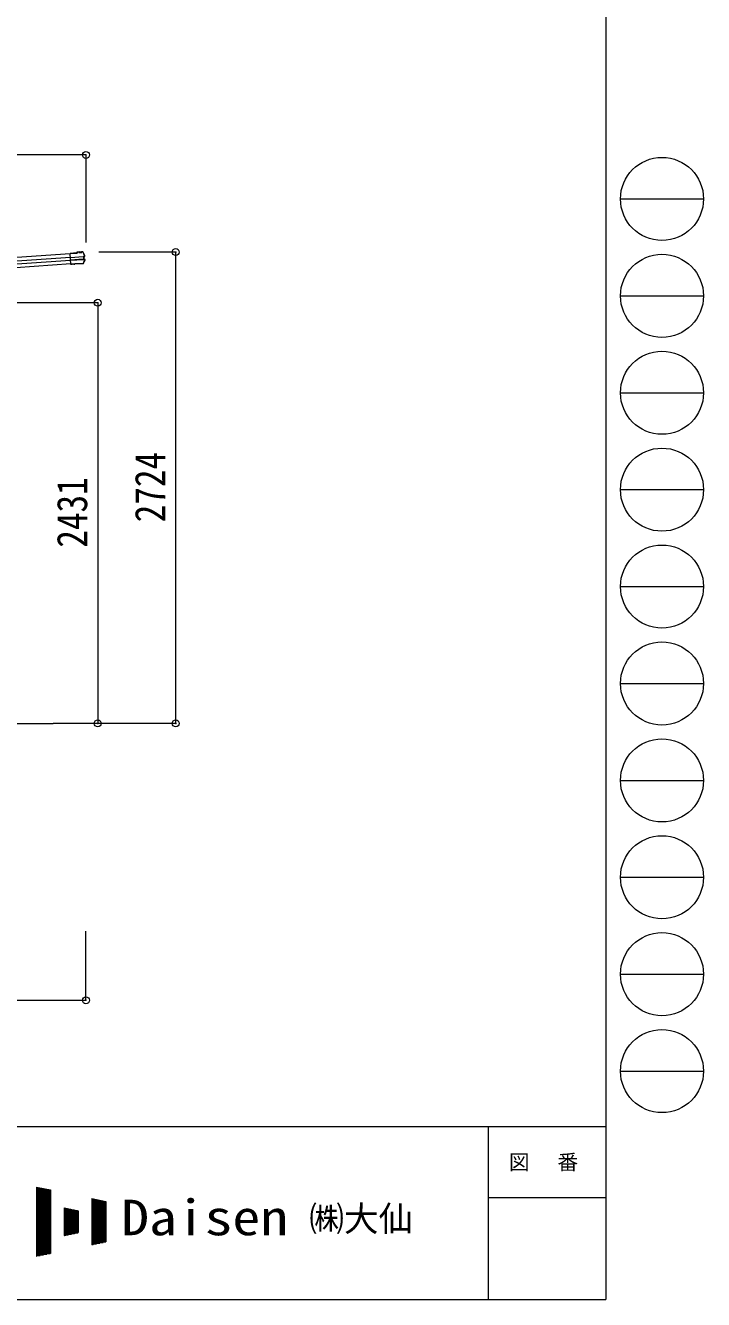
# Model space of a CAD drawing. Units: millimetres at full size, sheet at 1:40. Extents: x -11243 to 11243, y -7760 to 7760.
# Drawn here: x 7324 to 11243, y -7760 to -398 of the extents above; entities that cross this region are included whole.
import ezdxf
from ezdxf.enums import TextEntityAlignment as Align

# ---------------------------------------------------------------- set-up
doc = ezdxf.new("R2010")
doc.units = ezdxf.units.MM
doc.header["$LTSCALE"] = 40
doc.header["$PDMODE"] = 32
doc.header["$PDSIZE"] = 40
for name, color, linetype, lineweight in [('0-0_0', 7, 'Continuous', 9), ('0-3_ELV2', 4, 'Continuous', 9), ('0-6_OTH_LINE', 6, 'Continuous', 9), ('F-0_240', 7, 'Continuous', 9)]:
    doc.layers.add(name, color=color, linetype=linetype, lineweight=lineweight)
doc.styles.add('ＭＳ ゴシック', font='')
doc.styles.get('ＭＳ ゴシック').set_extended_font_data('MS Gothic')

msp = doc.modelspace()

# ---------------------------------------------------------------- linework, layer by layer
at = {"layer": '0-0_0'}
msp.add_line((6499.62, -4430.86), (7483.37, -4430.86), dxfattribs=at)
at = {"layer": '0-3_ELV2'}
for p, q in [((7582.13, -1717.58), (2009.72, -2107.24)), ((7583.55, -1737.89), (2011.14, -2127.55)), ((7584.75, -1755.13), (2012.35, -2144.79)), ((7621.21, -1711.66), (7581.91, -1714.41)), ((7586.41, -1778.85), (7581.91, -1714.41)), ((7582.01, -1715.91), (7622.81, -1713.06)), ((7583.58, -1738.36), (7656.49, -1733.27)), ((7656.57, -1734.5), (7583.67, -1739.6)), ((7657.54, -1748.37), (7584.64, -1753.46)), ((7584.72, -1754.7), (7657.63, -1749.6)), ((7633.77, -1706.37), (7620.9, -1707.27)), ((7620.9, -1707.27), (7621.21, -1711.66)), ((7633.88, -1707.87), (7622.5, -1708.67)), ((7622.81, -1713.06), (7622.5, -1708.67)), ((7622.5, -1708.67), (7623.08, -1709.25)), ((7623.53, -1713.68), (7622.81, -1713.06)), ((7633.89, -1707.9), (7632.58, -1707.99)), ((7632.58, -1707.99), (7632.72, -1709.95)), ((7632.72, -1709.95), (7649.68, -1708.77)), ((7633.88, -1707.87), (7633.77, -1706.37)), ((7633.77, -1706.37), (7633.97, -1706.97)), ((7633.88, -1707.87), (7633.89, -1707.9)), ((7633.89, -1707.9), (7633.92, -1708.37)), ((7648.27, -1707.36), (7633.92, -1708.37)), ((7638.1, -1708.07), (7638.2, -1709.57)), ((7644.19, -1709.15), (7644.09, -1707.66)), ((7648.02, -1705.99), (7648.14, -1705.37)), ((7653.31, -1705.01), (7648.14, -1705.37)), ((7648.27, -1707.36), (7648.23, -1706.9)), ((7649.68, -1708.77), (7649.54, -1706.81)), ((7657.98, -1733.16), (7658.89, -1733.1)), ((7658.34, -1734.49), (7658.86, -1734.45)), ((7658.52, -1749.48), (7658.75, -1749.46)), ((7664.8, -1731.52), (7658.89, -1733.1)), ((7658.89, -1733.1), (7660.03, -1749.43)), ((7659.12, -1749.49), (7660.03, -1749.43)), ((7659.81, -1748.1), (7659.3, -1748.13)), ((7659.56, -1734.29), (7660.48, -1734.23)), ((7660.03, -1749.43), (7666.08, -1750.17)), ((7660.53, -1748.16), (7661.45, -1748.09)), ((7586.17, -1775.44), (2013.77, -2165.1)), ((7603.07, -1776.18), (7586.31, -1777.35)), ((7593.87, -1777.93), (7586.38, -1778.46)), ((7603.17, -1777.68), (7586.41, -1778.85)), ((7593.89, -1778.33), (7593.79, -1776.83)), ((7603.07, -1776.18), (7603.24, -1775.8)), ((7603.07, -1776.18), (7603.17, -1777.68)), ((7603.17, -1777.68), (7603.34, -1777.3)), ((7603.24, -1775.8), (7609.22, -1775.38)), ((7603.24, -1775.8), (7603.34, -1777.3)), ((7603.34, -1777.3), (7609.33, -1776.88)), ((7609.22, -1775.38), (7609.45, -1775.74)), ((7656.51, -1772.44), (7609.45, -1775.74)), ((7609.45, -1775.74), (7609.55, -1777.23)), ((7655.7, -1774.01), (7609.55, -1777.23))]:
    msp.add_line(p, q, dxfattribs=at)
for points in [[(7653.74, -1706.48), (7648.24, -1706.87), (7648.14, -1705.37)], [(7649.54, -1706.81), (7648.23, -1706.9), (7648.24, -1706.87)], [(7654.89, -1707.14), (7660.41, -1718.36), (7665.65, -1729.73)], [(7667.08, -1752.04), (7661.92, -1762.3), (7656.51, -1772.44)], [(7665.19, -1732.96), (7660.48, -1734.23), (7661.45, -1748.09), (7666.26, -1748.68)], [(7609.22, -1775.38), (7609.33, -1776.88), (7609.55, -1777.23)]]:
    msp.add_lwpolyline(points, dxfattribs=at)
for centre, radius, start, end in [((7653.53, -1708.19), 3.19, 26.86597, 94.02466), ((7653.82, -1707.68), 1.2, 26.89869, 94.02902), ((7208.55, -1933.57), 502, 24.03393, 26.8619), ((7217.47, -1532.16), 502, 331.41438, 333.93986), ((7664.46, -1730.26), 1.3, 285.12702, 24.10936), ((7664.47, -1730.26), 2.8, 285, 24.03393), ((7665.91, -1751.46), 1.3, 333.87402, 82.86161), ((7665.92, -1751.46), 2.8, 333.93986, 83), ((7655.47, -1770.82), 3.19, 273.987, 331.41712)]:
    msp.add_arc(centre, radius, start, end, dxfattribs=at)
for centre, major_axis, ratio, start_param, end_param in [((7623.16, -1710.45), (-0.08, 1.2), 0.052408, 5.1044164, 6.2220988), ((7612.35, -1902.43), (-34.91, 499.28), 0.052408, 5.0964197, 5.1044164), ((7634.19, -1710.16), (-0.22, 3.19), 0.016053, 5.3122341, 6.2220988), ((7648.24, -1709.18), (-0.22, 3.19), 0.016053, 0.0610865, 0.9709512), ((7656.51, -1733.56), (1.5, 0.1), 0.19438, 0.8222243, 1.5707963), ((7656.61, -1735.08), (2.99, 0.21), 0.19438, 0.9410649, 1.5707963), ((7656.51, -1733.56), (1.48, 0.4), 0.014741, 0.0756738, 0.8193583), ((7657.5, -1747.78), (2.99, 0.21), 0.19438, 4.712389, 5.3421204), ((7657.61, -1749.31), (1.5, 0.1), 0.19438, 4.712389, 5.3570179), ((7657.61, -1749.31), (1.52, -0.19), 0.014741, 5.567803, 6.2075115), ((7656.61, -1735.08), (2.95, 0.79), 0.014741, 0.0756738, 0.7041788), ((7657.5, -1747.78), (3.03, -0.37), 0.014741, 5.5790065, 6.2075115)]:
    msp.add_ellipse(centre, major_axis=major_axis, ratio=ratio, start_param=start_param, end_param=end_param, dxfattribs=at)
at = {"layer": '0-6_OTH_LINE'}
for p, q in [((7673.02, -1145.77), (1895.02, -1145.77)), ((7673.02, -1145.77), (7673.02, -1650.74)), ((8192.31, -1706.86), (7748.5, -1706.86)), ((8192.31, -4430.86), (8192.31, -1706.86)), ((7741.31, -2000.1), (6549.62, -2000.1)), ((7741.31, -2000.1), (7741.31, -4430.86)), ((8192.31, -4430.86), (7483.37, -4430.86)), ((7673.02, -6030.87), (7673.02, -5630.87)), ((6453.02, -6030.87), (7673.02, -6030.87))]:
    msp.add_line(p, q, dxfattribs=at)
for p in [(7673.02, -1145.77), (8192.31, -1706.86), (7741.31, -2000.1), (7741.31, -4430.86), (8192.31, -4430.86), (7673.02, -6030.87)]:
    msp.add_point(p, dxfattribs=at)
at = {"layer": 'F-0_240', "color": 5}
for p, q in [((10677.26, 7760), (10677.26, -7760)), ((-11242.74, -6760), (10677.26, -6760)), ((9997.25, -6760), (9997.25, -7760)), ((9997.25, -7170), (10677.26, -7170)), ((-11242.74, -7760), (10677.26, -7760))]:
    msp.add_line(p, q, dxfattribs=at)
at = {"layer": 'F-0_240', "color": 4}
for p, q in [((10762.74, -1400), (11242.74, -1400)), ((10762.74, -1960), (11242.74, -1960)), ((10762.74, -2520), (11242.74, -2520)), ((10762.74, -3080), (11242.74, -3080)), ((10762.74, -3640), (11242.74, -3640)), ((10762.74, -4200), (11242.74, -4200)), ((10762.74, -4760), (11242.74, -4760)), ((10762.74, -5320), (11242.74, -5320)), ((10762.74, -5880), (11242.74, -5880)), ((10762.74, -6440), (11242.74, -6440))]:
    msp.add_line(p, q, dxfattribs=at)
at = {"layer": 'F-0_240'}
for p, q in [((7388.19, -7110.13), (7468.19, -7126.8)), ((7388.19, -7110.13), (7388.19, -7510.13)), ((7388.19, -7113.9), (7406.26, -7113.9)), ((7388.19, -7117.9), (7425.46, -7117.9)), ((7388.19, -7121.9), (7444.66, -7121.9)), ((7388.19, -7125.9), (7463.86, -7125.9)), ((7388.19, -7129.9), (7468.19, -7129.9)), ((7388.19, -7133.9), (7468.19, -7133.9)), ((7388.19, -7137.9), (7468.19, -7137.9)), ((7390.57, -7509.64), (7390.57, -7110.63)), ((7394.57, -7508.81), (7394.57, -7111.46)), ((7398.57, -7507.97), (7398.57, -7112.29)), ((7402.57, -7507.14), (7402.57, -7113.13)), ((7406.57, -7506.31), (7406.57, -7113.96)), ((7410.57, -7505.47), (7410.57, -7114.79)), ((7414.57, -7504.64), (7414.57, -7115.63)), ((7418.57, -7503.81), (7418.57, -7116.46)), ((7422.57, -7502.97), (7422.57, -7117.29)), ((7426.57, -7502.14), (7426.57, -7118.13)), ((7430.57, -7501.31), (7430.57, -7118.96)), ((7434.57, -7500.47), (7434.57, -7119.79)), ((7438.57, -7499.64), (7438.57, -7120.63)), ((7442.57, -7498.81), (7442.57, -7121.46)), ((7446.57, -7497.97), (7446.57, -7122.29)), ((7450.57, -7497.14), (7450.57, -7123.13)), ((7454.57, -7496.31), (7454.57, -7123.96)), ((7458.57, -7495.47), (7458.57, -7124.79)), ((7462.57, -7494.64), (7462.57, -7125.63)), ((7466.57, -7493.81), (7466.57, -7126.46)), ((7468.19, -7126.8), (7468.19, -7493.47)), ((7388.19, -7141.9), (7468.19, -7141.9)), ((7388.19, -7145.9), (7468.19, -7145.9)), ((7388.19, -7149.9), (7468.19, -7149.9)), ((7388.19, -7153.9), (7468.19, -7153.9)), ((7388.19, -7157.9), (7468.19, -7157.9)), ((7388.19, -7161.9), (7468.19, -7161.9)), ((7388.19, -7165.9), (7468.19, -7165.9)), ((7388.19, -7169.9), (7468.19, -7169.9)), ((7388.19, -7173.9), (7468.19, -7173.9)), ((7388.19, -7177.9), (7468.19, -7177.9)), ((7388.19, -7181.9), (7468.19, -7181.9)), ((7388.19, -7185.9), (7468.19, -7185.9)), ((7388.19, -7189.9), (7468.19, -7189.9)), ((7388.19, -7193.9), (7468.19, -7193.9)), ((7388.19, -7197.9), (7468.19, -7197.9)), ((7388.19, -7201.9), (7468.19, -7201.9)), ((7388.19, -7205.9), (7468.19, -7205.9)), ((7388.19, -7209.9), (7468.19, -7209.9)), ((7388.19, -7213.9), (7468.19, -7213.9)), ((7708.19, -7176.8), (7788.19, -7193.47)), ((7708.19, -7176.8), (7708.19, -7443.47)), ((7708.19, -7177.9), (7713.46, -7177.9)), ((7708.19, -7181.9), (7732.66, -7181.9)), ((7708.19, -7185.9), (7751.86, -7185.9)), ((7708.19, -7189.9), (7771.06, -7189.9)), ((7708.19, -7193.9), (7788.19, -7193.9)), ((7708.19, -7197.9), (7788.19, -7197.9)), ((7708.19, -7201.9), (7788.19, -7201.9)), ((7708.19, -7205.9), (7788.19, -7205.9)), ((7708.19, -7209.9), (7788.19, -7209.9)), ((7708.19, -7213.9), (7788.19, -7213.9)), ((7710.57, -7442.97), (7710.57, -7177.29)), ((7714.57, -7442.14), (7714.57, -7178.13)), ((7718.57, -7441.31), (7718.57, -7178.96)), ((7722.57, -7440.47), (7722.57, -7179.79)), ((7726.57, -7439.64), (7726.57, -7180.63)), ((7730.57, -7438.81), (7730.57, -7181.46)), ((7734.57, -7437.97), (7734.57, -7182.29)), ((7738.57, -7437.14), (7738.57, -7183.13)), ((7742.57, -7436.31), (7742.57, -7183.96)), ((7746.57, -7435.47), (7746.57, -7184.79)), ((7750.57, -7434.64), (7750.57, -7185.63)), ((7754.57, -7433.81), (7754.57, -7186.46)), ((7758.57, -7432.97), (7758.57, -7187.29)), ((7762.57, -7432.14), (7762.57, -7188.13)), ((7766.57, -7431.31), (7766.57, -7188.96)), ((7770.57, -7430.47), (7770.57, -7189.79)), ((7774.57, -7429.64), (7774.57, -7190.63)), ((7778.57, -7428.81), (7778.57, -7191.46)), ((7782.57, -7427.97), (7782.57, -7192.29)), ((7786.57, -7427.14), (7786.57, -7193.13)), ((7788.19, -7193.47), (7788.19, -7426.8)), ((7388.19, -7217.9), (7468.19, -7217.9)), ((7388.19, -7221.9), (7468.19, -7221.9)), ((7388.19, -7225.9), (7468.19, -7225.9)), ((7388.19, -7229.9), (7468.19, -7229.9)), ((7388.19, -7233.9), (7468.19, -7233.9)), ((7388.19, -7237.9), (7468.19, -7237.9)), ((7388.19, -7241.9), (7468.19, -7241.9)), ((7388.19, -7245.9), (7468.19, -7245.9)), ((7388.19, -7249.9), (7468.19, -7249.9)), ((7388.19, -7253.9), (7468.19, -7253.9)), ((7388.19, -7257.9), (7468.19, -7257.9)), ((7388.19, -7261.9), (7468.19, -7261.9)), ((7388.19, -7265.9), (7468.19, -7265.9)), ((7388.19, -7269.9), (7468.19, -7269.9)), ((7388.19, -7273.9), (7468.19, -7273.9)), ((7388.19, -7277.9), (7468.19, -7277.9)), ((7388.19, -7281.9), (7468.19, -7281.9)), ((7388.19, -7285.9), (7468.19, -7285.9)), ((7548.19, -7230.13), (7628.19, -7246.8)), ((7548.19, -7230.13), (7548.19, -7390.13)), ((7548.19, -7233.9), (7566.26, -7233.9)), ((7548.19, -7237.9), (7585.46, -7237.9)), ((7548.19, -7241.9), (7604.66, -7241.9)), ((7548.19, -7245.9), (7623.86, -7245.9)), ((7548.19, -7249.9), (7628.19, -7249.9)), ((7548.19, -7253.9), (7628.19, -7253.9)), ((7548.19, -7257.9), (7628.19, -7257.9)), ((7548.19, -7261.9), (7628.19, -7261.9)), ((7548.19, -7265.9), (7628.19, -7265.9)), ((7548.19, -7269.9), (7628.19, -7269.9)), ((7548.19, -7273.9), (7628.19, -7273.9)), ((7548.19, -7277.9), (7628.19, -7277.9)), ((7548.19, -7281.9), (7628.19, -7281.9)), ((7548.19, -7285.9), (7628.19, -7285.9)), ((7550.57, -7389.64), (7550.57, -7230.63)), ((7554.57, -7388.81), (7554.57, -7231.46)), ((7558.57, -7387.97), (7558.57, -7232.29)), ((7562.57, -7387.14), (7562.57, -7233.13)), ((7566.57, -7386.31), (7566.57, -7233.96)), ((7570.57, -7385.47), (7570.57, -7234.79)), ((7574.57, -7384.64), (7574.57, -7235.63)), ((7578.57, -7383.81), (7578.57, -7236.46)), ((7582.57, -7382.97), (7582.57, -7237.29)), ((7586.57, -7382.14), (7586.57, -7238.13)), ((7590.57, -7381.31), (7590.57, -7238.96)), ((7594.57, -7380.47), (7594.57, -7239.79)), ((7598.57, -7379.64), (7598.57, -7240.63)), ((7602.57, -7378.81), (7602.57, -7241.46)), ((7606.57, -7377.97), (7606.57, -7242.29)), ((7610.57, -7377.14), (7610.57, -7243.13)), ((7614.57, -7376.31), (7614.57, -7243.96)), ((7618.57, -7375.47), (7618.57, -7244.79)), ((7622.57, -7374.64), (7622.57, -7245.63)), ((7626.57, -7373.81), (7626.57, -7246.46)), ((7628.19, -7246.8), (7628.19, -7373.47)), ((7708.19, -7217.9), (7788.19, -7217.9)), ((7708.19, -7221.9), (7788.19, -7221.9)), ((7708.19, -7225.9), (7788.19, -7225.9)), ((7708.19, -7229.9), (7788.19, -7229.9)), ((7708.19, -7233.9), (7788.19, -7233.9)), ((7708.19, -7237.9), (7788.19, -7237.9)), ((7708.19, -7241.9), (7788.19, -7241.9)), ((7708.19, -7245.9), (7788.19, -7245.9)), ((7708.19, -7249.9), (7788.19, -7249.9)), ((7708.19, -7253.9), (7788.19, -7253.9)), ((7708.19, -7257.9), (7788.19, -7257.9)), ((7708.19, -7261.9), (7788.19, -7261.9)), ((7708.19, -7265.9), (7788.19, -7265.9)), ((7708.19, -7269.9), (7788.19, -7269.9)), ((7708.19, -7273.9), (7788.19, -7273.9)), ((7708.19, -7277.9), (7788.19, -7277.9)), ((7708.19, -7281.9), (7788.19, -7281.9)), ((7708.19, -7285.9), (7788.19, -7285.9)), ((7388.19, -7289.9), (7468.19, -7289.9)), ((7388.19, -7293.9), (7468.19, -7293.9)), ((7388.19, -7297.9), (7468.19, -7297.9)), ((7388.19, -7301.9), (7468.19, -7301.9)), ((7388.19, -7305.9), (7468.19, -7305.9)), ((7388.19, -7309.9), (7468.19, -7309.9)), ((7388.19, -7313.9), (7468.19, -7313.9)), ((7388.19, -7317.9), (7468.19, -7317.9)), ((7388.19, -7321.9), (7468.19, -7321.9)), ((7388.19, -7325.9), (7468.19, -7325.9)), ((7388.19, -7329.9), (7468.19, -7329.9)), ((7388.19, -7333.9), (7468.19, -7333.9)), ((7388.19, -7337.9), (7468.19, -7337.9)), ((7388.19, -7341.9), (7468.19, -7341.9)), ((7388.19, -7345.9), (7468.19, -7345.9)), ((7388.19, -7349.9), (7468.19, -7349.9)), ((7388.19, -7353.9), (7468.19, -7353.9)), ((7388.19, -7357.9), (7468.19, -7357.9)), ((7388.19, -7361.9), (7468.19, -7361.9)), ((7548.19, -7289.9), (7628.19, -7289.9)), ((7548.19, -7293.9), (7628.19, -7293.9)), ((7548.19, -7297.9), (7628.19, -7297.9)), ((7548.19, -7301.9), (7628.19, -7301.9)), ((7548.19, -7305.9), (7628.19, -7305.9)), ((7548.19, -7309.9), (7628.19, -7309.9)), ((7548.19, -7313.9), (7628.19, -7313.9)), ((7548.19, -7317.9), (7628.19, -7317.9)), ((7548.19, -7321.9), (7628.19, -7321.9)), ((7548.19, -7325.9), (7628.19, -7325.9)), ((7548.19, -7329.9), (7628.19, -7329.9)), ((7548.19, -7333.9), (7628.19, -7333.9)), ((7548.19, -7337.9), (7628.19, -7337.9)), ((7548.19, -7341.9), (7628.19, -7341.9)), ((7548.19, -7345.9), (7628.19, -7345.9)), ((7548.19, -7349.9), (7628.19, -7349.9)), ((7548.19, -7353.9), (7628.19, -7353.9)), ((7548.19, -7357.9), (7628.19, -7357.9)), ((7548.19, -7361.9), (7628.19, -7361.9)), ((7708.19, -7289.9), (7788.19, -7289.9)), ((7708.19, -7293.9), (7788.19, -7293.9)), ((7708.19, -7297.9), (7788.19, -7297.9)), ((7708.19, -7301.9), (7788.19, -7301.9)), ((7708.19, -7305.9), (7788.19, -7305.9)), ((7708.19, -7309.9), (7788.19, -7309.9)), ((7708.19, -7313.9), (7788.19, -7313.9)), ((7708.19, -7317.9), (7788.19, -7317.9)), ((7708.19, -7321.9), (7788.19, -7321.9)), ((7708.19, -7325.9), (7788.19, -7325.9)), ((7708.19, -7329.9), (7788.19, -7329.9)), ((7708.19, -7333.9), (7788.19, -7333.9)), ((7708.19, -7337.9), (7788.19, -7337.9)), ((7708.19, -7341.9), (7788.19, -7341.9)), ((7708.19, -7345.9), (7788.19, -7345.9)), ((7708.19, -7349.9), (7788.19, -7349.9)), ((7708.19, -7353.9), (7788.19, -7353.9)), ((7708.19, -7357.9), (7788.19, -7357.9)), ((7708.19, -7361.9), (7788.19, -7361.9)), ((7388.19, -7365.9), (7468.19, -7365.9)), ((7388.19, -7369.9), (7468.19, -7369.9)), ((7388.19, -7373.9), (7468.19, -7373.9)), ((7388.19, -7377.9), (7468.19, -7377.9)), ((7388.19, -7381.9), (7468.19, -7381.9)), ((7388.19, -7385.9), (7468.19, -7385.9)), ((7388.19, -7389.9), (7468.19, -7389.9)), ((7388.19, -7393.9), (7468.19, -7393.9)), ((7388.19, -7397.9), (7468.19, -7397.9)), ((7388.19, -7401.9), (7468.19, -7401.9)), ((7388.19, -7405.9), (7468.19, -7405.9)), ((7388.19, -7409.9), (7468.19, -7409.9)), ((7388.19, -7413.9), (7468.19, -7413.9)), ((7388.19, -7417.9), (7468.19, -7417.9)), ((7388.19, -7421.9), (7468.19, -7421.9)), ((7388.19, -7425.9), (7468.19, -7425.9)), ((7388.19, -7429.9), (7468.19, -7429.9)), ((7388.19, -7433.9), (7468.19, -7433.9)), ((7548.19, -7365.9), (7628.19, -7365.9)), ((7548.19, -7369.9), (7628.19, -7369.9)), ((7548.19, -7390.13), (7628.19, -7373.47)), ((7548.19, -7373.9), (7626.13, -7373.9)), ((7548.19, -7377.9), (7606.93, -7377.9)), ((7548.19, -7381.9), (7587.73, -7381.9)), ((7548.19, -7385.9), (7568.53, -7385.9)), ((7548.19, -7389.9), (7549.33, -7389.9)), ((7708.19, -7365.9), (7788.19, -7365.9)), ((7708.19, -7369.9), (7788.19, -7369.9)), ((7708.19, -7373.9), (7788.19, -7373.9)), ((7708.19, -7377.9), (7788.19, -7377.9)), ((7708.19, -7381.9), (7788.19, -7381.9)), ((7708.19, -7385.9), (7788.19, -7385.9)), ((7708.19, -7389.9), (7788.19, -7389.9)), ((7708.19, -7393.9), (7788.19, -7393.9)), ((7708.19, -7397.9), (7788.19, -7397.9)), ((7708.19, -7401.9), (7788.19, -7401.9)), ((7708.19, -7405.9), (7788.19, -7405.9)), ((7708.19, -7409.9), (7788.19, -7409.9)), ((7708.19, -7413.9), (7788.19, -7413.9)), ((7708.19, -7417.9), (7788.19, -7417.9)), ((7708.19, -7421.9), (7788.19, -7421.9)), ((7708.19, -7425.9), (7788.19, -7425.9)), ((7788.19, -7426.8), (7708.19, -7443.47)), ((7708.19, -7429.9), (7773.33, -7429.9)), ((7708.19, -7433.9), (7754.13, -7433.9)), ((7388.19, -7437.9), (7468.19, -7437.9)), ((7388.19, -7441.9), (7468.19, -7441.9)), ((7388.19, -7445.9), (7468.19, -7445.9)), ((7388.19, -7449.9), (7468.19, -7449.9)), ((7388.19, -7453.9), (7468.19, -7453.9)), ((7388.19, -7457.9), (7468.19, -7457.9)), ((7388.19, -7461.9), (7468.19, -7461.9)), ((7388.19, -7465.9), (7468.19, -7465.9)), ((7388.19, -7469.9), (7468.19, -7469.9)), ((7388.19, -7473.9), (7468.19, -7473.9)), ((7388.19, -7477.9), (7468.19, -7477.9)), ((7388.19, -7481.9), (7468.19, -7481.9)), ((7388.19, -7485.9), (7468.19, -7485.9)), ((7388.19, -7489.9), (7468.19, -7489.9)), ((7468.19, -7493.47), (7388.19, -7510.13)), ((7388.19, -7493.9), (7466.13, -7493.9)), ((7388.19, -7497.9), (7446.93, -7497.9)), ((7388.19, -7501.9), (7427.73, -7501.9)), ((7388.19, -7505.9), (7408.53, -7505.9)), ((7708.19, -7437.9), (7734.93, -7437.9)), ((7708.19, -7441.9), (7715.73, -7441.9)), ((7388.19, -7509.9), (7389.33, -7509.9))]:
    msp.add_line(p, q, dxfattribs=at)
at = {"layer": 'F-0_240', "color": 4}
for centre in [(11002.74, -1400), (11002.74, -1960), (11002.74, -2520), (11002.74, -3080), (11002.74, -3640), (11002.74, -4200), (11002.74, -4760), (11002.74, -5320), (11002.74, -5880), (11002.74, -6440)]:
    msp.add_circle(centre, 240, dxfattribs=at)

# ---------------------------------------------------------------- texts
at = {"layer": '0-6_OTH_LINE', "color": 7, "style": 'ＭＳ ゴシック', "width": 0.85}
for s, p in [('2724', (8184.31, -3268.86)), ('2431', (7733.31, -3415.48))]:
    msp.add_text(s, height=176, rotation=90, dxfattribs=at).set_placement(p, align=Align.BOTTOM_LEFT)
at = {"layer": 'F-0_240', "style": 'ＭＳ ゴシック', "width": 1.15}
msp.add_text('Daisen', height=205.3, dxfattribs=at).set_placement((7877.34, -7450.13), align=Align.BOTTOM_LEFT)
at = {"layer": 'F-0_240', "style": 'ＭＳ ゴシック'}
msp.add_text('㈱大仙\u3000', height=146.6, dxfattribs=at).set_placement((8964.54, -7410.13), align=Align.BOTTOM_LEFT)
at = {"layer": 'F-0_240', "insert": (10117.25, -7020), "char_height": 87.98, "attachment_point": 7, "style": 'ＭＳ ゴシック'}
msp.add_mtext('\\T1.17;図\u3000番', dxfattribs=at)

doc.saveas('drawing.dxf')
